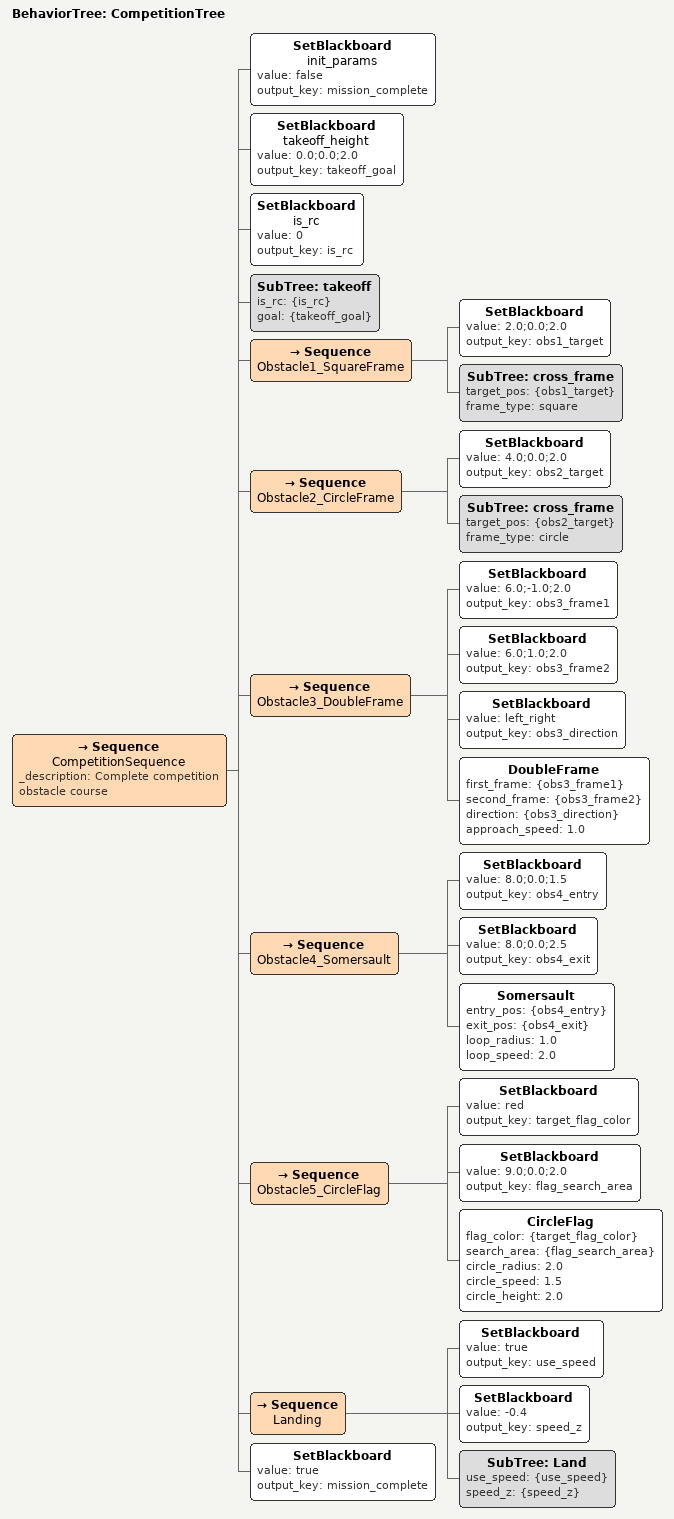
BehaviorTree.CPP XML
<?xml version="1.0" encoding="UTF-8"?>
<root BTCPP_format="4" main_tree_to_execute="CompetitionTree">
  <include path="takeoff.xml"/>
  <include path="land.xml"/>
  <include path="planner_node.xml" />
  <include path="cross_frame.xml" />

  <BehaviorTree ID="CompetitionTree">
    <Sequence name="CompetitionSequence" _description="Complete competition obstacle course">

      <!-- 初始化参数 -->
      <SetBlackboard name="init_params" value="false" output_key="mission_complete" />
      <SetBlackboard name="takeoff_height" value="0.0;0.0;2.0" output_key="takeoff_goal" />
      <SetBlackboard name="is_rc" value="0" output_key="is_rc" />

      <!-- 起飞 -->
      <SubTree ID="takeoff" is_rc="{is_rc}" goal="{takeoff_goal}"/>

      <!-- 障碍1: 方框直穿 (obs1) -->
      <Sequence name="Obstacle1_SquareFrame">
        <SetBlackboard value="2.0;0.0;2.0" output_key="obs1_target" />
        <SubTree ID="cross_frame" target_pos="{obs1_target}" frame_type="square" />
      </Sequence>

      <!-- 障碍2: 圆框直穿 (obs2) -->
      <Sequence name="Obstacle2_CircleFrame">
        <SetBlackboard value="4.0;0.0;2.0" output_key="obs2_target" />
        <SubTree ID="cross_frame" target_pos="{obs2_target}" frame_type="circle" />
      </Sequence>

      <!-- 障碍3: 双框左进右出/右进左出 (obs3) -->
      <Sequence name="Obstacle3_DoubleFrame">
        <SetBlackboard value="6.0;-1.0;2.0" output_key="obs3_frame1" />
        <SetBlackboard value="6.0;1.0;2.0" output_key="obs3_frame2" />
        <SetBlackboard value="left_right" output_key="obs3_direction" />
        <DoubleFrame first_frame="{obs3_frame1}" second_frame="{obs3_frame2}" direction="{obs3_direction}" approach_speed="1.0" />
      </Sequence>

      <!-- 障碍4: 上下翻跟斗 (obs4) -->
      <Sequence name="Obstacle4_Somersault">
        <SetBlackboard value="8.0;0.0;1.5" output_key="obs4_entry" />
        <SetBlackboard value="8.0;0.0;2.5" output_key="obs4_exit" />
        <Somersault entry_pos="{obs4_entry}" exit_pos="{obs4_exit}" loop_radius="1.0" loop_speed="2.0" />
      </Sequence>

      <!-- 障碍5: 环绕刀旗一圈 (obs5) -->
      <Sequence name="Obstacle5_CircleFlag">
        <SetBlackboard value="red" output_key="target_flag_color" />
        <SetBlackboard value="9.0;0.0;2.0" output_key="flag_search_area" />
        <CircleFlag flag_color="{target_flag_color}" search_area="{flag_search_area}" circle_radius="2.0" circle_speed="1.5" circle_height="2.0" />
      </Sequence>

      <!-- 降落 -->
      <Sequence name="Landing">
        <SetBlackboard value="true" output_key="use_speed" />
        <SetBlackboard value="-0.4" output_key="speed_z" />
        <SubTree ID="Land" use_speed="{use_speed}" speed_z="{speed_z}" />
      </Sequence>

      <!-- 任务完成标记 -->
      <SetBlackboard value="true" output_key="mission_complete" />

    </Sequence>
  </BehaviorTree>

  <!-- 行为树节点模型定义 -->

</root>
